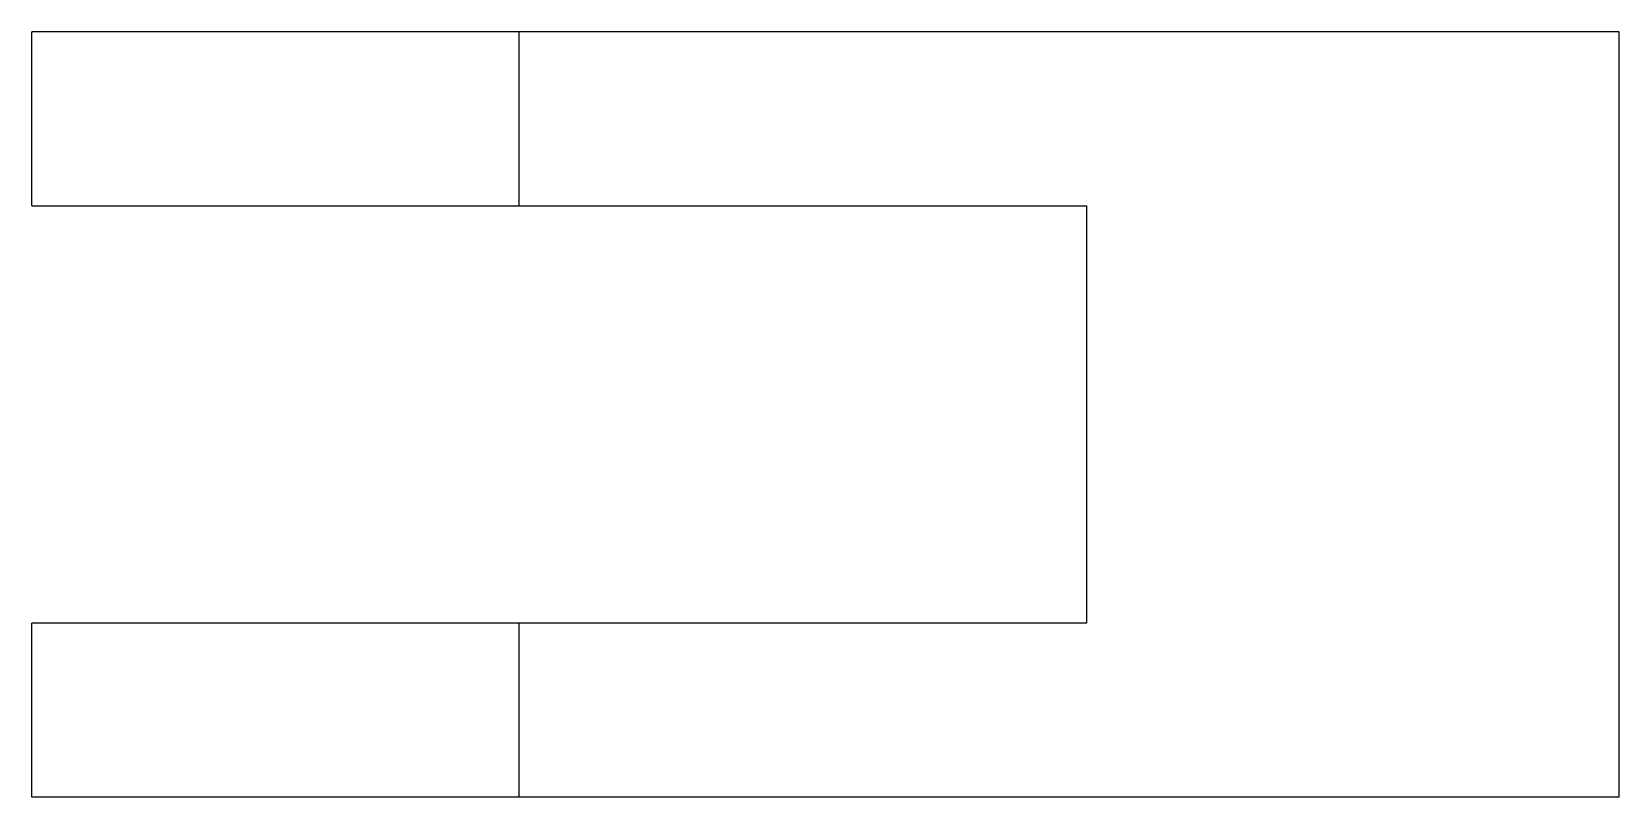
# Model space of a CAD drawing. Header units: metres. Extents: x -10.3 to 35.3, y -22 to 0.
import ezdxf

# ---------------------------------------------------------------- set-up
doc = ezdxf.new("R2010")
doc.units = ezdxf.units.M

msp = doc.modelspace()

# ---------------------------------------------------------------- linework, layer by layer
for points in [[(-10.3, -5), (-10.3, -4.9), (-10.3, -4.8), (-10.3, -4.7), (-10.3, -4.6), (-10.3, -4.5), (-10.3, -4.4), (-10.3, -4.3), (-10.3, -4.2), (-10.3, -4.1), (-10.3, -4), (-10.3, -3.9), (-10.3, -3.8), (-10.3, -3.7), (-10.3, -3.6), (-10.3, -3.5), (-10.3, -3.4), (-10.3, -3.3), (-10.3, -3.2), (-10.3, -3.1), (-10.3, -3), (-10.3, -2.9), (-10.3, -2.8), (-10.3, -2.7), (-10.3, -2.6), (-10.3, -2.5), (-10.3, -2.4), (-10.3, -2.3), (-10.3, -2.2), (-10.3, -2.1), (-10.3, -2), (-10.3, -1.9), (-10.3, -1.8), (-10.3, -1.7), (-10.3, -1.6), (-10.3, -1.5), (-10.3, -1.4), (-10.3, -1.3), (-10.3, -1.2), (-10.3, -1.1), (-10.3, -1), (-10.3, -0.9), (-10.3, -0.8), (-10.3, -0.7), (-10.3, -0.6), (-10.3, -0.5), (-10.3, -0.4), (-10.3, -0.3), (-10.3, -0.2), (-10.3, -0.1), (-10.3, 0)], [(3.7, 0), (3.651, 0), (3.602, 0), (3.553, 0), (3.462, 0), (3.317, 0), (3.172, 0), (3.027, 0), (2.807, 0), (2.573, 0), (2.34, 0), (2.084, 0), (1.774, 0), (1.463, 0), (1.153, 0), (0.799, 0), (0.427, 0), (0.056, 0), (-0.322, 0), (-0.736, 0), (-1.151, 0), (-1.565, 0), (-1.992, 0), (-2.428, 0), (-2.864, 0), (-3.3, 0), (-3.736, 0), (-4.172, 0), (-4.608, 0), (-5.035, 0), (-5.449, 0), (-5.864, 0), (-6.278, 0), (-6.656, 0), (-7.027, 0), (-7.399, 0), (-7.753, 0), (-8.063, 0), (-8.374, 0), (-8.684, 0), (-8.94, 0), (-9.173, 0), (-9.407, 0), (-9.627, 0), (-9.772, 0), (-9.917, 0), (-10.062, 0), (-10.153, 0), (-10.202, 0), (-10.251, 0), (-10.3, 0)], [(3.7, -5), (3.7, -4.9), (3.7, -4.8), (3.7, -4.7), (3.7, -4.6), (3.7, -4.5), (3.7, -4.4), (3.7, -4.3), (3.7, -4.2), (3.7, -4.1), (3.7, -4), (3.7, -3.9), (3.7, -3.8), (3.7, -3.7), (3.7, -3.6), (3.7, -3.5), (3.7, -3.4), (3.7, -3.3), (3.7, -3.2), (3.7, -3.1), (3.7, -3), (3.7, -2.9), (3.7, -2.8), (3.7, -2.7), (3.7, -2.6), (3.7, -2.5), (3.7, -2.4), (3.7, -2.3), (3.7, -2.2), (3.7, -2.1), (3.7, -2), (3.7, -1.9), (3.7, -1.8), (3.7, -1.7), (3.7, -1.6), (3.7, -1.5), (3.7, -1.4), (3.7, -1.3), (3.7, -1.2), (3.7, -1.1), (3.7, -1), (3.7, -0.9), (3.7, -0.8), (3.7, -0.7), (3.7, -0.6), (3.7, -0.5), (3.7, -0.4), (3.7, -0.3), (3.7, -0.2), (3.7, -0.1), (3.7, 0)], [(35.3, 0), (34.668, 0), (34.036, 0), (33.404, 0), (32.772, 0), (32.14, 0), (31.508, 0), (30.876, 0), (30.244, 0), (29.612, 0), (28.98, 0), (28.348, 0), (27.716, 0), (27.084, 0), (26.452, 0), (25.82, 0), (25.188, 0), (24.556, 0), (23.924, 0), (23.292, 0), (22.66, 0), (22.028, 0), (21.396, 0), (20.764, 0), (20.132, 0), (19.5, 0), (18.868, 0), (18.236, 0), (17.604, 0), (16.972, 0), (16.34, 0), (15.708, 0), (15.076, 0), (14.444, 0), (13.812, 0), (13.18, 0), (12.548, 0), (11.916, 0), (11.284, 0), (10.652, 0), (10.02, 0), (9.388, 0), (8.756, 0), (8.124, 0), (7.492, 0), (6.86, 0), (6.228, 0), (5.596, 0), (4.964, 0), (4.332, 0), (3.7, 0)], [(35.3, -22), (35.3, -21.56), (35.3, -21.12), (35.3, -20.68), (35.3, -20.24), (35.3, -19.8), (35.3, -19.36), (35.3, -18.92), (35.3, -18.48), (35.3, -18.04), (35.3, -17.6), (35.3, -17.16), (35.3, -16.72), (35.3, -16.28), (35.3, -15.84), (35.3, -15.4), (35.3, -14.96), (35.3, -14.52), (35.3, -14.08), (35.3, -13.64), (35.3, -13.2), (35.3, -12.76), (35.3, -12.32), (35.3, -11.88), (35.3, -11.44), (35.3, -11), (35.3, -10.56), (35.3, -10.12), (35.3, -9.68), (35.3, -9.24), (35.3, -8.8), (35.3, -8.36), (35.3, -7.92), (35.3, -7.48), (35.3, -7.04), (35.3, -6.6), (35.3, -6.16), (35.3, -5.72), (35.3, -5.28), (35.3, -4.84), (35.3, -4.4), (35.3, -3.96), (35.3, -3.52), (35.3, -3.08), (35.3, -2.64), (35.3, -2.2), (35.3, -1.76), (35.3, -1.32), (35.3, -0.88), (35.3, -0.44), (35.3, 0)], [(-10.3, -5), (-10.251, -5), (-10.202, -5), (-10.153, -5), (-10.062, -5), (-9.917, -5), (-9.772, -5), (-9.627, -5), (-9.407, -5), (-9.173, -5), (-8.94, -5), (-8.684, -5), (-8.374, -5), (-8.063, -5), (-7.753, -5), (-7.399, -5), (-7.027, -5), (-6.656, -5), (-6.278, -5), (-5.864, -5), (-5.449, -5), (-5.035, -5), (-4.608, -5), (-4.172, -5), (-3.736, -5), (-3.3, -5), (-2.864, -5), (-2.428, -5), (-1.992, -5), (-1.565, -5), (-1.151, -5), (-0.736, -5), (-0.322, -5), (0.056, -5), (0.427, -5), (0.799, -5), (1.153, -5), (1.463, -5), (1.774, -5), (2.084, -5), (2.34, -5), (2.573, -5), (2.807, -5), (3.027, -5), (3.172, -5), (3.317, -5), (3.462, -5), (3.553, -5), (3.602, -5), (3.651, -5), (3.7, -5)], [(3.7, -5), (4.026, -5), (4.352, -5), (4.678, -5), (5.004, -5), (5.33, -5), (5.656, -5), (5.982, -5), (6.308, -5), (6.634, -5), (6.96, -5), (7.286, -5), (7.612, -5), (7.938, -5), (8.264, -5), (8.59, -5), (8.916, -5), (9.242, -5), (9.568, -5), (9.894, -5), (10.22, -5), (10.546, -5), (10.872, -5), (11.198, -5), (11.524, -5), (11.85, -5), (12.176, -5), (12.502, -5), (12.828, -5), (13.154, -5), (13.48, -5), (13.806, -5), (14.132, -5), (14.458, -5), (14.784, -5), (15.11, -5), (15.436, -5), (15.762, -5), (16.088, -5), (16.414, -5), (16.74, -5), (17.066, -5), (17.392, -5), (17.718, -5), (18.044, -5), (18.37, -5), (18.696, -5), (19.022, -5), (19.348, -5), (19.674, -5), (20, -5)], [(20, -5), (20, -5.24), (20, -5.48), (20, -5.72), (20, -5.96), (20, -6.2), (20, -6.44), (20, -6.68), (20, -6.92), (20, -7.16), (20, -7.4), (20, -7.64), (20, -7.88), (20, -8.12), (20, -8.36), (20, -8.6), (20, -8.84), (20, -9.08), (20, -9.32), (20, -9.56), (20, -9.8), (20, -10.04), (20, -10.28), (20, -10.52), (20, -10.76), (20, -11), (20, -11.24), (20, -11.48), (20, -11.72), (20, -11.96), (20, -12.2), (20, -12.44), (20, -12.68), (20, -12.92), (20, -13.16), (20, -13.4), (20, -13.64), (20, -13.88), (20, -14.12), (20, -14.36), (20, -14.6), (20, -14.84), (20, -15.08), (20, -15.32), (20, -15.56), (20, -15.8), (20, -16.04), (20, -16.28), (20, -16.52), (20, -16.76), (20, -17)], [(3.7, -17), (3.651, -17), (3.602, -17), (3.553, -17), (3.462, -17), (3.317, -17), (3.172, -17), (3.027, -17), (2.807, -17), (2.573, -17), (2.34, -17), (2.084, -17), (1.774, -17), (1.463, -17), (1.153, -17), (0.799, -17), (0.427, -17), (0.056, -17), (-0.322, -17), (-0.736, -17), (-1.151, -17), (-1.565, -17), (-1.992, -17), (-2.428, -17), (-2.864, -17), (-3.3, -17), (-3.736, -17), (-4.172, -17), (-4.608, -17), (-5.035, -17), (-5.449, -17), (-5.864, -17), (-6.278, -17), (-6.656, -17), (-7.027, -17), (-7.399, -17), (-7.753, -17), (-8.063, -17), (-8.374, -17), (-8.684, -17), (-8.94, -17), (-9.173, -17), (-9.407, -17), (-9.627, -17), (-9.772, -17), (-9.917, -17), (-10.062, -17), (-10.153, -17), (-10.202, -17), (-10.251, -17), (-10.3, -17)], [(-10.3, -22), (-10.3, -21.9), (-10.3, -21.8), (-10.3, -21.7), (-10.3, -21.6), (-10.3, -21.5), (-10.3, -21.4), (-10.3, -21.3), (-10.3, -21.2), (-10.3, -21.1), (-10.3, -21), (-10.3, -20.9), (-10.3, -20.8), (-10.3, -20.7), (-10.3, -20.6), (-10.3, -20.5), (-10.3, -20.4), (-10.3, -20.3), (-10.3, -20.2), (-10.3, -20.1), (-10.3, -20), (-10.3, -19.9), (-10.3, -19.8), (-10.3, -19.7), (-10.3, -19.6), (-10.3, -19.5), (-10.3, -19.4), (-10.3, -19.3), (-10.3, -19.2), (-10.3, -19.1), (-10.3, -19), (-10.3, -18.9), (-10.3, -18.8), (-10.3, -18.7), (-10.3, -18.6), (-10.3, -18.5), (-10.3, -18.4), (-10.3, -18.3), (-10.3, -18.2), (-10.3, -18.1), (-10.3, -18), (-10.3, -17.9), (-10.3, -17.8), (-10.3, -17.7), (-10.3, -17.6), (-10.3, -17.5), (-10.3, -17.4), (-10.3, -17.3), (-10.3, -17.2), (-10.3, -17.1), (-10.3, -17)], [(20, -17), (19.674, -17), (19.348, -17), (19.022, -17), (18.696, -17), (18.37, -17), (18.044, -17), (17.718, -17), (17.392, -17), (17.066, -17), (16.74, -17), (16.414, -17), (16.088, -17), (15.762, -17), (15.436, -17), (15.11, -17), (14.784, -17), (14.458, -17), (14.132, -17), (13.806, -17), (13.48, -17), (13.154, -17), (12.828, -17), (12.502, -17), (12.176, -17), (11.85, -17), (11.524, -17), (11.198, -17), (10.872, -17), (10.546, -17), (10.22, -17), (9.894, -17), (9.568, -17), (9.242, -17), (8.916, -17), (8.59, -17), (8.264, -17), (7.938, -17), (7.612, -17), (7.286, -17), (6.96, -17), (6.634, -17), (6.308, -17), (5.982, -17), (5.656, -17), (5.33, -17), (5.004, -17), (4.678, -17), (4.352, -17), (4.026, -17), (3.7, -17)], [(3.7, -22), (3.7, -21.9), (3.7, -21.8), (3.7, -21.7), (3.7, -21.6), (3.7, -21.5), (3.7, -21.4), (3.7, -21.3), (3.7, -21.2), (3.7, -21.1), (3.7, -21), (3.7, -20.9), (3.7, -20.8), (3.7, -20.7), (3.7, -20.6), (3.7, -20.5), (3.7, -20.4), (3.7, -20.3), (3.7, -20.2), (3.7, -20.1), (3.7, -20), (3.7, -19.9), (3.7, -19.8), (3.7, -19.7), (3.7, -19.6), (3.7, -19.5), (3.7, -19.4), (3.7, -19.3), (3.7, -19.2), (3.7, -19.1), (3.7, -19), (3.7, -18.9), (3.7, -18.8), (3.7, -18.7), (3.7, -18.6), (3.7, -18.5), (3.7, -18.4), (3.7, -18.3), (3.7, -18.2), (3.7, -18.1), (3.7, -18), (3.7, -17.9), (3.7, -17.8), (3.7, -17.7), (3.7, -17.6), (3.7, -17.5), (3.7, -17.4), (3.7, -17.3), (3.7, -17.2), (3.7, -17.1), (3.7, -17)], [(3.7, -22), (3.651, -22), (3.602, -22), (3.553, -22), (3.462, -22), (3.317, -22), (3.172, -22), (3.027, -22), (2.807, -22), (2.573, -22), (2.34, -22), (2.084, -22), (1.774, -22), (1.463, -22), (1.153, -22), (0.799, -22), (0.427, -22), (0.056, -22), (-0.322, -22), (-0.736, -22), (-1.151, -22), (-1.565, -22), (-1.992, -22), (-2.428, -22), (-2.864, -22), (-3.3, -22), (-3.736, -22), (-4.172, -22), (-4.608, -22), (-5.035, -22), (-5.449, -22), (-5.864, -22), (-6.278, -22), (-6.656, -22), (-7.027, -22), (-7.399, -22), (-7.753, -22), (-8.063, -22), (-8.374, -22), (-8.684, -22), (-8.94, -22), (-9.173, -22), (-9.407, -22), (-9.627, -22), (-9.772, -22), (-9.917, -22), (-10.062, -22), (-10.153, -22), (-10.202, -22), (-10.251, -22), (-10.3, -22)], [(35.3, -22), (34.668, -22), (34.036, -22), (33.404, -22), (32.772, -22), (32.14, -22), (31.508, -22), (30.876, -22), (30.244, -22), (29.612, -22), (28.98, -22), (28.348, -22), (27.716, -22), (27.084, -22), (26.452, -22), (25.82, -22), (25.188, -22), (24.556, -22), (23.924, -22), (23.292, -22), (22.66, -22), (22.028, -22), (21.396, -22), (20.764, -22), (20.132, -22), (19.5, -22), (18.868, -22), (18.236, -22), (17.604, -22), (16.972, -22), (16.34, -22), (15.708, -22), (15.076, -22), (14.444, -22), (13.812, -22), (13.18, -22), (12.548, -22), (11.916, -22), (11.284, -22), (10.652, -22), (10.02, -22), (9.388, -22), (8.756, -22), (8.124, -22), (7.492, -22), (6.86, -22), (6.228, -22), (5.596, -22), (4.964, -22), (4.332, -22), (3.7, -22)]]:
    msp.add_lwpolyline(points)

doc.saveas('drawing.dxf')
